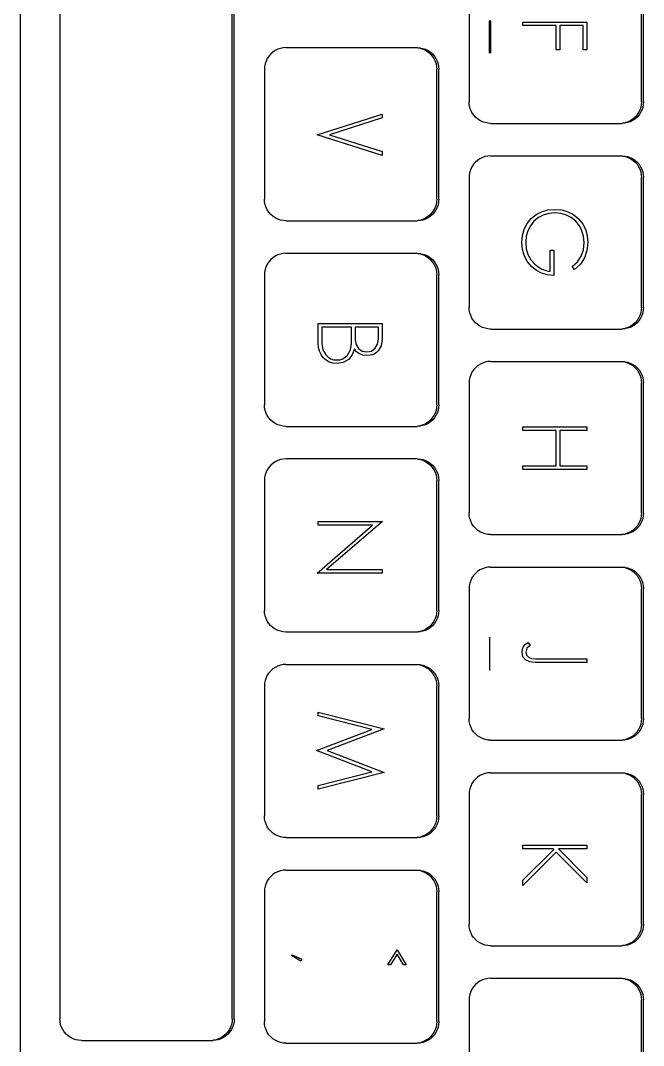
# Model space of a CAD drawing. Header units: metres. Extents: x 428 to 3974, y -4076 to 3914.
# Drawn here: x 1092.819 to 1092.8765, y -3844.2702 to -3844.1755 of the extents above; entities that cross this region are included whole.
import ezdxf

# ---------------------------------------------------------------- set-up
doc = ezdxf.new("R2010")
doc.units = ezdxf.units.M
doc.header["$MEASUREMENT"] = 0
doc.layers.add('Edges', color=7, linetype='Continuous')

msp = doc.modelspace()

# ---------------------------------------------------------------- linework, layer by layer
at = {"layer": 'Edges'}
for p, q in [((1092.818957, -3844.498735), (1092.818957, -3844.078976)), ((1092.822595, -3844.160719), (1092.822595, -3844.267724)), ((1092.838526, -3844.267724), (1092.838526, -3844.160719)), ((1092.838713, -3844.267724), (1092.838713, -3844.160719)), ((1092.860413, -3844.17098), (1092.860413, -3844.182981)), ((1092.876344, -3844.182981), (1092.876344, -3844.17098)), ((1092.876531, -3844.182981), (1092.876531, -3844.17098)), ((1092.862312, -3844.175505), (1092.862305, -3844.17553)), ((1092.862305, -3844.17843), (1092.862305, -3844.17553)), ((1092.86233, -3844.175487), (1092.862312, -3844.175505)), ((1092.862355, -3844.17548), (1092.86233, -3844.175487)), ((1092.86238, -3844.175487), (1092.862355, -3844.17548)), ((1092.862398, -3844.175505), (1092.86238, -3844.175487)), ((1092.862405, -3844.17553), (1092.86238, -3844.175487)), ((1092.862405, -3844.17553), (1092.862398, -3844.175505)), ((1092.862405, -3844.17553), (1092.862405, -3844.17843)), ((1092.865392, -3844.175947), (1092.865392, -3844.175614)), ((1092.865392, -3844.175614), (1092.871296, -3844.175614)), ((1092.868468, -3844.175947), (1092.865392, -3844.175947)), ((1092.868468, -3844.178189), (1092.868468, -3844.175947)), ((1092.870957, -3844.175947), (1092.868807, -3844.175947)), ((1092.868807, -3844.175947), (1092.868807, -3844.178189)), ((1092.870957, -3844.178189), (1092.870957, -3844.175947)), ((1092.871296, -3844.175614), (1092.871296, -3844.178189)), ((1092.842491, -3844.178248), (1092.842275, -3844.178394)), ((1092.842725, -3844.178133), (1092.842491, -3844.178248)), ((1092.842972, -3844.178049), (1092.842725, -3844.178133)), ((1092.843227, -3844.177998), (1092.842972, -3844.178049)), ((1092.843487, -3844.17798), (1092.843227, -3844.177998)), ((1092.843487, -3844.17798), (1092.855622, -3844.17798)), ((1092.855622, -3844.17798), (1092.855695, -3844.177998)), ((1092.855695, -3844.177998), (1092.855882, -3844.177998)), ((1092.855882, -3844.177998), (1092.85595, -3844.178049)), ((1092.85595, -3844.178049), (1092.856197, -3844.178133)), ((1092.85595, -3844.178049), (1092.856137, -3844.178049)), ((1092.856137, -3844.178049), (1092.856384, -3844.178133)), ((1092.856197, -3844.178133), (1092.856431, -3844.178248)), ((1092.856384, -3844.178133), (1092.856618, -3844.178248)), ((1092.856431, -3844.178248), (1092.856647, -3844.178394)), ((1092.856618, -3844.178248), (1092.856834, -3844.178394)), ((1092.868807, -3844.178189), (1092.868468, -3844.178189)), ((1092.871296, -3844.178189), (1092.870957, -3844.178189)), ((1092.841762, -3844.178981), (1092.841647, -3844.179215)), ((1092.841907, -3844.178763), (1092.841762, -3844.178981)), ((1092.842079, -3844.178566), (1092.841907, -3844.178763)), ((1092.842275, -3844.178394), (1092.842079, -3844.178566)), ((1092.856647, -3844.178394), (1092.856843, -3844.178566)), ((1092.856834, -3844.178394), (1092.85703, -3844.178566)), ((1092.856843, -3844.178566), (1092.857015, -3844.178763)), ((1092.857015, -3844.178763), (1092.85716, -3844.178981)), ((1092.85703, -3844.178566), (1092.857202, -3844.178763)), ((1092.85716, -3844.178981), (1092.857275, -3844.179215)), ((1092.857202, -3844.178763), (1092.857347, -3844.178981)), ((1092.857347, -3844.178981), (1092.857462, -3844.179215)), ((1092.862312, -3844.178455), (1092.862305, -3844.17843)), ((1092.86233, -3844.178474), (1092.862305, -3844.17843)), ((1092.86233, -3844.178474), (1092.862312, -3844.178455)), ((1092.862355, -3844.17848), (1092.86233, -3844.178474)), ((1092.86238, -3844.178474), (1092.862355, -3844.17848)), ((1092.862398, -3844.178455), (1092.86238, -3844.178474)), ((1092.862405, -3844.17843), (1092.862398, -3844.178455)), ((1092.841513, -3844.17972), (1092.841496, -3844.179981)), ((1092.841496, -3844.179981), (1092.841496, -3844.191981)), ((1092.841563, -3844.179463), (1092.841513, -3844.17972)), ((1092.841647, -3844.179215), (1092.841563, -3844.179463)), ((1092.857275, -3844.179215), (1092.857359, -3844.179463)), ((1092.857359, -3844.179463), (1092.857409, -3844.17972)), ((1092.857409, -3844.17972), (1092.857426, -3844.179981)), ((1092.857426, -3844.191981), (1092.857426, -3844.179981)), ((1092.857462, -3844.179215), (1092.857545, -3844.179463)), ((1092.857545, -3844.179463), (1092.857596, -3844.17972)), ((1092.857596, -3844.17972), (1092.857613, -3844.179981)), ((1092.857613, -3844.191981), (1092.857613, -3844.179981)), ((1092.86043, -3844.183242), (1092.860413, -3844.182981)), ((1092.876344, -3844.182981), (1092.876327, -3844.183242)), ((1092.876531, -3844.182981), (1092.876514, -3844.183242)), ((1092.860481, -3844.183498), (1092.86043, -3844.183242)), ((1092.860565, -3844.183746), (1092.860481, -3844.183498)), ((1092.86068, -3844.183981), (1092.860565, -3844.183746)), ((1092.876193, -3844.183746), (1092.876077, -3844.183981)), ((1092.876276, -3844.183498), (1092.876193, -3844.183746)), ((1092.87638, -3844.183746), (1092.876264, -3844.183981)), ((1092.876327, -3844.183242), (1092.876276, -3844.183498)), ((1092.876463, -3844.183498), (1092.87638, -3844.183746)), ((1092.876514, -3844.183242), (1092.876463, -3844.183498)), ((1092.846365, -3844.186031), (1092.852379, -3844.184129)), ((1092.852379, -3844.184477), (1092.847499, -3844.186031)), ((1092.852379, -3844.184129), (1092.852379, -3844.184477)), ((1092.860825, -3844.184198), (1092.86068, -3844.183981)), ((1092.860997, -3844.184395), (1092.860825, -3844.184198)), ((1092.861192, -3844.184568), (1092.860997, -3844.184395)), ((1092.861409, -3844.184713), (1092.861192, -3844.184568)), ((1092.861643, -3844.184829), (1092.861409, -3844.184713)), ((1092.861889, -3844.184913), (1092.861643, -3844.184829)), ((1092.875115, -3844.184829), (1092.874868, -3844.184913)), ((1092.875302, -3844.184829), (1092.875055, -3844.184913)), ((1092.875348, -3844.184713), (1092.875115, -3844.184829)), ((1092.875535, -3844.184713), (1092.875302, -3844.184829)), ((1092.875565, -3844.184568), (1092.875348, -3844.184713)), ((1092.875752, -3844.184568), (1092.875535, -3844.184713)), ((1092.875761, -3844.184395), (1092.875565, -3844.184568)), ((1092.875948, -3844.184395), (1092.875752, -3844.184568)), ((1092.875933, -3844.184198), (1092.875761, -3844.184395)), ((1092.876077, -3844.183981), (1092.875933, -3844.184198)), ((1092.87612, -3844.184198), (1092.875948, -3844.184395)), ((1092.876264, -3844.183981), (1092.87612, -3844.184198)), ((1092.862145, -3844.184964), (1092.861889, -3844.184913)), ((1092.862405, -3844.184981), (1092.862145, -3844.184964)), ((1092.862405, -3844.184981), (1092.87454, -3844.184981)), ((1092.874613, -3844.184964), (1092.87454, -3844.184981)), ((1092.8748, -3844.184964), (1092.874613, -3844.184964)), ((1092.874868, -3844.184913), (1092.8748, -3844.184964)), ((1092.875055, -3844.184913), (1092.874868, -3844.184913)), ((1092.852379, -3844.187949), (1092.846365, -3844.186031)), ((1092.847499, -3844.186031), (1092.852379, -3844.187592)), ((1092.852379, -3844.187592), (1092.852379, -3844.187949)), ((1092.860997, -3844.188567), (1092.860825, -3844.188763)), ((1092.861192, -3844.188394), (1092.860997, -3844.188567)), ((1092.861409, -3844.188249), (1092.861192, -3844.188394)), ((1092.861643, -3844.188133), (1092.861409, -3844.188249)), ((1092.861889, -3844.188049), (1092.861643, -3844.188133)), ((1092.862145, -3844.187998), (1092.861889, -3844.188049)), ((1092.862405, -3844.187981), (1092.862145, -3844.187998)), ((1092.862405, -3844.187981), (1092.87454, -3844.187981)), ((1092.87454, -3844.187981), (1092.874613, -3844.187998)), ((1092.874613, -3844.187998), (1092.8748, -3844.187998)), ((1092.8748, -3844.187998), (1092.874868, -3844.188049)), ((1092.874868, -3844.188049), (1092.875115, -3844.188133)), ((1092.874868, -3844.188049), (1092.875055, -3844.188049)), ((1092.875055, -3844.188049), (1092.875302, -3844.188133)), ((1092.875115, -3844.188133), (1092.875348, -3844.188249)), ((1092.875302, -3844.188133), (1092.875535, -3844.188249)), ((1092.875348, -3844.188249), (1092.875565, -3844.188394)), ((1092.875535, -3844.188249), (1092.875752, -3844.188394)), ((1092.875565, -3844.188394), (1092.875761, -3844.188567)), ((1092.875752, -3844.188394), (1092.875948, -3844.188567)), ((1092.875761, -3844.188567), (1092.875933, -3844.188763)), ((1092.875948, -3844.188567), (1092.87612, -3844.188763)), ((1092.860481, -3844.189463), (1092.86043, -3844.18972)), ((1092.860565, -3844.189216), (1092.860481, -3844.189463)), ((1092.86068, -3844.188981), (1092.860565, -3844.189216)), ((1092.860825, -3844.188763), (1092.86068, -3844.188981)), ((1092.875933, -3844.188763), (1092.876077, -3844.188981)), ((1092.876077, -3844.188981), (1092.876193, -3844.189216)), ((1092.87612, -3844.188763), (1092.876264, -3844.188981)), ((1092.876193, -3844.189216), (1092.876276, -3844.189463)), ((1092.876264, -3844.188981), (1092.87638, -3844.189216)), ((1092.876276, -3844.189463), (1092.876327, -3844.18972)), ((1092.87638, -3844.189216), (1092.876463, -3844.189463)), ((1092.876463, -3844.189463), (1092.876514, -3844.18972)), ((1092.86043, -3844.18972), (1092.860413, -3844.189981)), ((1092.860413, -3844.189981), (1092.860413, -3844.201982)), ((1092.876327, -3844.18972), (1092.876344, -3844.189981)), ((1092.876344, -3844.201982), (1092.876344, -3844.189981)), ((1092.876514, -3844.18972), (1092.876531, -3844.189981)), ((1092.876531, -3844.201982), (1092.876531, -3844.189981)), ((1092.841513, -3844.192242), (1092.841496, -3844.191981)), ((1092.841563, -3844.192499), (1092.841513, -3844.192242)), ((1092.857409, -3844.192242), (1092.857359, -3844.192499)), ((1092.857426, -3844.191981), (1092.857409, -3844.192242)), ((1092.857596, -3844.192242), (1092.857545, -3844.192499)), ((1092.857613, -3844.191981), (1092.857596, -3844.192242)), ((1092.841647, -3844.192747), (1092.841563, -3844.192499)), ((1092.841762, -3844.192981), (1092.841647, -3844.192747)), ((1092.841907, -3844.193199), (1092.841762, -3844.192981)), ((1092.842079, -3844.193395), (1092.841907, -3844.193199)), ((1092.842275, -3844.193568), (1092.842079, -3844.193395)), ((1092.856843, -3844.193395), (1092.856647, -3844.193568)), ((1092.85703, -3844.193395), (1092.856834, -3844.193568)), ((1092.857015, -3844.193199), (1092.856843, -3844.193395)), ((1092.85716, -3844.192981), (1092.857015, -3844.193199)), ((1092.857202, -3844.193199), (1092.85703, -3844.193395)), ((1092.857275, -3844.192747), (1092.85716, -3844.192981)), ((1092.857347, -3844.192981), (1092.857202, -3844.193199)), ((1092.857359, -3844.192499), (1092.857275, -3844.192747)), ((1092.857462, -3844.192747), (1092.857347, -3844.192981)), ((1092.857545, -3844.192499), (1092.857462, -3844.192747)), ((1092.866147, -3844.193776), (1092.866602, -3844.193404)), ((1092.866602, -3844.193404), (1092.867118, -3844.193138)), ((1092.867118, -3844.193138), (1092.867696, -3844.192978)), ((1092.867783, -3844.193305), (1092.867273, -3844.193449)), ((1092.867696, -3844.192978), (1092.868344, -3844.192925)), ((1092.868339, -3844.193258), (1092.867783, -3844.193305)), ((1092.868893, -3844.193305), (1092.868339, -3844.193258)), ((1092.868344, -3844.192925), (1092.868976, -3844.192979)), ((1092.869401, -3844.19345), (1092.868893, -3844.193305)), ((1092.868976, -3844.192979), (1092.86955, -3844.19314)), ((1092.86955, -3844.19314), (1092.870066, -3844.193409)), ((1092.870066, -3844.193409), (1092.870523, -3844.193785)), ((1092.842491, -3844.193713), (1092.842275, -3844.193568)), ((1092.842725, -3844.193829), (1092.842491, -3844.193713)), ((1092.842972, -3844.193913), (1092.842725, -3844.193829)), ((1092.843227, -3844.193964), (1092.842972, -3844.193913)), ((1092.843487, -3844.193981), (1092.843227, -3844.193964)), ((1092.843487, -3844.193981), (1092.855622, -3844.193981)), ((1092.855695, -3844.193964), (1092.855622, -3844.193981)), ((1092.855882, -3844.193964), (1092.855695, -3844.193964)), ((1092.85595, -3844.193913), (1092.855882, -3844.193964)), ((1092.856197, -3844.193829), (1092.85595, -3844.193913)), ((1092.856137, -3844.193913), (1092.85595, -3844.193913)), ((1092.856384, -3844.193829), (1092.856137, -3844.193913)), ((1092.856431, -3844.193713), (1092.856197, -3844.193829)), ((1092.856618, -3844.193713), (1092.856384, -3844.193829)), ((1092.856647, -3844.193568), (1092.856431, -3844.193713)), ((1092.856834, -3844.193568), (1092.856618, -3844.193713)), ((1092.865512, -3844.194751), (1092.865777, -3844.194233)), ((1092.865777, -3844.194233), (1092.866147, -3844.193776)), ((1092.866409, -3844.194026), (1092.866076, -3844.194435)), ((1092.866815, -3844.193689), (1092.866409, -3844.194026)), ((1092.867273, -3844.193449), (1092.866815, -3844.193689)), ((1092.86986, -3844.193692), (1092.869401, -3844.19345)), ((1092.87027, -3844.19403), (1092.86986, -3844.193692)), ((1092.870606, -3844.194441), (1092.87027, -3844.19403)), ((1092.870523, -3844.193785), (1092.870898, -3844.194244)), ((1092.870898, -3844.194244), (1092.871165, -3844.194762)), ((1092.865353, -3844.195331), (1092.865512, -3844.194751)), ((1092.865838, -3844.194897), (1092.865696, -3844.195409)), ((1092.866076, -3844.194435), (1092.865838, -3844.194897)), ((1092.870847, -3844.194902), (1092.870606, -3844.194441)), ((1092.870991, -3844.195413), (1092.870847, -3844.194902)), ((1092.871165, -3844.194762), (1092.871326, -3844.195338)), ((1092.8653, -3844.195973), (1092.865353, -3844.195331)), ((1092.865356, -3844.196641), (1092.8653, -3844.195973)), ((1092.865696, -3844.195409), (1092.865648, -3844.195973)), ((1092.865648, -3844.195973), (1092.8657, -3844.19657)), ((1092.870971, -3844.196652), (1092.871039, -3844.195973)), ((1092.871039, -3844.195973), (1092.870991, -3844.195413)), ((1092.871379, -3844.195973), (1092.871303, -3844.196728)), ((1092.871326, -3844.195338), (1092.871379, -3844.195973)), ((1092.842725, -3844.197134), (1092.842491, -3844.197249)), ((1092.842972, -3844.19705), (1092.842725, -3844.197134)), ((1092.843227, -3844.196999), (1092.842972, -3844.19705)), ((1092.843487, -3844.196981), (1092.843227, -3844.196999)), ((1092.843487, -3844.196981), (1092.855622, -3844.196981)), ((1092.855622, -3844.196981), (1092.855695, -3844.196999)), ((1092.855695, -3844.196999), (1092.855882, -3844.196999)), ((1092.855882, -3844.196999), (1092.85595, -3844.19705)), ((1092.85595, -3844.19705), (1092.856197, -3844.197134)), ((1092.85595, -3844.19705), (1092.856137, -3844.19705)), ((1092.856137, -3844.19705), (1092.856384, -3844.197134)), ((1092.856197, -3844.197134), (1092.856431, -3844.197249)), ((1092.856384, -3844.197134), (1092.856618, -3844.197249)), ((1092.865525, -3844.197242), (1092.865356, -3844.196641)), ((1092.8657, -3844.19657), (1092.865857, -3844.197105)), ((1092.865857, -3844.197105), (1092.866118, -3844.197579)), ((1092.867896, -3844.198654), (1092.867896, -3844.196696)), ((1092.867896, -3844.196696), (1092.868245, -3844.196696)), ((1092.868245, -3844.196696), (1092.868245, -3844.19903)), ((1092.870766, -3844.19725), (1092.870971, -3844.196652)), ((1092.871303, -3844.196728), (1092.871075, -3844.197398)), ((1092.841762, -3844.197981), (1092.841647, -3844.198216)), ((1092.841907, -3844.197764), (1092.841762, -3844.197981)), ((1092.842079, -3844.197567), (1092.841907, -3844.197764)), ((1092.842275, -3844.197395), (1092.842079, -3844.197567)), ((1092.842491, -3844.197249), (1092.842275, -3844.197395)), ((1092.856431, -3844.197249), (1092.856647, -3844.197395)), ((1092.856618, -3844.197249), (1092.856834, -3844.197395)), ((1092.856647, -3844.197395), (1092.856843, -3844.197567)), ((1092.856834, -3844.197395), (1092.85703, -3844.197567)), ((1092.856843, -3844.197567), (1092.857015, -3844.197764)), ((1092.857015, -3844.197764), (1092.85716, -3844.197981)), ((1092.85703, -3844.197567), (1092.857202, -3844.197764)), ((1092.85716, -3844.197981), (1092.857275, -3844.198216)), ((1092.857202, -3844.197764), (1092.857347, -3844.197981)), ((1092.857347, -3844.197981), (1092.857462, -3844.198216)), ((1092.865807, -3844.197775), (1092.865525, -3844.197242)), ((1092.866201, -3844.198241), (1092.865807, -3844.197775)), ((1092.866118, -3844.197579), (1092.866483, -3844.197992)), ((1092.866483, -3844.197992), (1092.866805, -3844.198248)), ((1092.869947, -3844.198208), (1092.870425, -3844.197769)), ((1092.870695, -3844.197982), (1092.870163, -3844.198482)), ((1092.870425, -3844.197769), (1092.870766, -3844.19725)), ((1092.871075, -3844.197398), (1092.870695, -3844.197982)), ((1092.841513, -3844.19872), (1092.841496, -3844.198982)), ((1092.841496, -3844.198982), (1092.841496, -3844.210982)), ((1092.841563, -3844.198464), (1092.841513, -3844.19872)), ((1092.841647, -3844.198216), (1092.841563, -3844.198464)), ((1092.857275, -3844.198216), (1092.857359, -3844.198464)), ((1092.857359, -3844.198464), (1092.857409, -3844.19872)), ((1092.857409, -3844.19872), (1092.857426, -3844.198982)), ((1092.857426, -3844.210982), (1092.857426, -3844.198982)), ((1092.857462, -3844.198216), (1092.857545, -3844.198464)), ((1092.857545, -3844.198464), (1092.857596, -3844.19872)), ((1092.857596, -3844.19872), (1092.857613, -3844.198982)), ((1092.857613, -3844.210982), (1092.857613, -3844.198982)), ((1092.866635, -3844.198586), (1092.866201, -3844.198241)), ((1092.867119, -3844.198833), (1092.866635, -3844.198586)), ((1092.866805, -3844.198248), (1092.867149, -3844.198444)), ((1092.867652, -3844.198981), (1092.867119, -3844.198833)), ((1092.867149, -3844.198444), (1092.867516, -3844.19858)), ((1092.867516, -3844.19858), (1092.867896, -3844.198654)), ((1092.868245, -3844.19903), (1092.867652, -3844.198981)), ((1092.870163, -3844.198482), (1092.869947, -3844.198208)), ((1092.86043, -3844.202243), (1092.860413, -3844.201982)), ((1092.860481, -3844.202499), (1092.86043, -3844.202243)), ((1092.860565, -3844.202747), (1092.860481, -3844.202499)), ((1092.86068, -3844.202982), (1092.860565, -3844.202747)), ((1092.876193, -3844.202747), (1092.876077, -3844.202982)), ((1092.876276, -3844.202499), (1092.876193, -3844.202747)), ((1092.87638, -3844.202747), (1092.876264, -3844.202982)), ((1092.876327, -3844.202243), (1092.876276, -3844.202499)), ((1092.876344, -3844.201982), (1092.876327, -3844.202243)), ((1092.876463, -3844.202499), (1092.87638, -3844.202747)), ((1092.876514, -3844.202243), (1092.876463, -3844.202499)), ((1092.876531, -3844.201982), (1092.876514, -3844.202243)), ((1092.846465, -3844.205317), (1092.846465, -3844.203464)), ((1092.846465, -3844.203464), (1092.852379, -3844.203464)), ((1092.846813, -3844.203797), (1092.846813, -3844.205325)), ((1092.849541, -3844.203797), (1092.846813, -3844.203797)), ((1092.849541, -3844.205325), (1092.849541, -3844.203797)), ((1092.849889, -3844.203797), (1092.849889, -3844.204984)), ((1092.85203, -3844.203797), (1092.849889, -3844.203797)), ((1092.85203, -3844.204935), (1092.85203, -3844.203797)), ((1092.852379, -3844.203464), (1092.852379, -3844.20491)), ((1092.860825, -3844.203199), (1092.86068, -3844.202982)), ((1092.860997, -3844.203396), (1092.860825, -3844.203199)), ((1092.861192, -3844.203568), (1092.860997, -3844.203396)), ((1092.861409, -3844.203714), (1092.861192, -3844.203568)), ((1092.861643, -3844.20383), (1092.861409, -3844.203714)), ((1092.861889, -3844.203914), (1092.861643, -3844.20383)), ((1092.875115, -3844.20383), (1092.874868, -3844.203914)), ((1092.875302, -3844.20383), (1092.875055, -3844.203914)), ((1092.875348, -3844.203714), (1092.875115, -3844.20383)), ((1092.875535, -3844.203714), (1092.875302, -3844.20383)), ((1092.875565, -3844.203568), (1092.875348, -3844.203714)), ((1092.875752, -3844.203568), (1092.875535, -3844.203714)), ((1092.875761, -3844.203396), (1092.875565, -3844.203568)), ((1092.875948, -3844.203396), (1092.875752, -3844.203568)), ((1092.875933, -3844.203199), (1092.875761, -3844.203396)), ((1092.876077, -3844.202982), (1092.875933, -3844.203199)), ((1092.87612, -3844.203199), (1092.875948, -3844.203396)), ((1092.876264, -3844.202982), (1092.87612, -3844.203199)), ((1092.862145, -3844.203965), (1092.861889, -3844.203914)), ((1092.862405, -3844.203982), (1092.862145, -3844.203965)), ((1092.862405, -3844.203982), (1092.87454, -3844.203982)), ((1092.874613, -3844.203965), (1092.87454, -3844.203982)), ((1092.8748, -3844.203965), (1092.874613, -3844.203965)), ((1092.874868, -3844.203914), (1092.8748, -3844.203965)), ((1092.875055, -3844.203914), (1092.874868, -3844.203914)), ((1092.846494, -3844.205689), (1092.846465, -3844.205317)), ((1092.846584, -3844.206032), (1092.846494, -3844.205689)), ((1092.846813, -3844.205325), (1092.846908, -3844.205904)), ((1092.84945, -3844.205902), (1092.849541, -3844.205325)), ((1092.849889, -3844.204984), (1092.849964, -3844.205425)), ((1092.849964, -3844.205425), (1092.850187, -3844.205782)), ((1092.851737, -3844.205765), (1092.851957, -3844.205391)), ((1092.851957, -3844.205391), (1092.85203, -3844.204935)), ((1092.85229, -3844.205528), (1092.852023, -3844.206006)), ((1092.852379, -3844.20491), (1092.85229, -3844.205528)), ((1092.846732, -3844.206347), (1092.846584, -3844.206032)), ((1092.84694, -3844.206633), (1092.846732, -3844.206347)), ((1092.846908, -3844.205904), (1092.847193, -3844.206396)), ((1092.847196, -3844.206871), (1092.84694, -3844.206633)), ((1092.847193, -3844.206396), (1092.847398, -3844.206593)), ((1092.847398, -3844.206593), (1092.847632, -3844.206733)), ((1092.848733, -3844.206731), (1092.848969, -3844.206588)), ((1092.848969, -3844.206588), (1092.849177, -3844.206388)), ((1092.849177, -3844.206388), (1092.84945, -3844.205902)), ((1092.849621, -3844.206365), (1092.849261, -3844.206803)), ((1092.84982, -3844.205807), (1092.849621, -3844.206365)), ((1092.850022, -3844.206078), (1092.84982, -3844.205807)), ((1092.850281, -3844.206278), (1092.850022, -3844.206078)), ((1092.850187, -3844.205782), (1092.85053, -3844.206019)), ((1092.850592, -3844.206398), (1092.850281, -3844.206278)), ((1092.85053, -3844.206019), (1092.85096, -3844.206097)), ((1092.850964, -3844.206438), (1092.850592, -3844.206398)), ((1092.85096, -3844.206097), (1092.851394, -3844.206014)), ((1092.851285, -3844.206411), (1092.850964, -3844.206438)), ((1092.851568, -3844.20633), (1092.851285, -3844.206411)), ((1092.851394, -3844.206014), (1092.851737, -3844.205765)), ((1092.851814, -3844.206195), (1092.851568, -3844.20633)), ((1092.852023, -3844.206006), (1092.851814, -3844.206195)), ((1092.847487, -3844.207041), (1092.847196, -3844.206871)), ((1092.847814, -3844.207143), (1092.847487, -3844.207041)), ((1092.847632, -3844.206733), (1092.847894, -3844.206817)), ((1092.848186, -3844.207177), (1092.847814, -3844.207143)), ((1092.847894, -3844.206817), (1092.848181, -3844.206845)), ((1092.848181, -3844.206845), (1092.848469, -3844.206816)), ((1092.848773, -3844.207084), (1092.848186, -3844.207177)), ((1092.848469, -3844.206816), (1092.848733, -3844.206731)), ((1092.849261, -3844.206803), (1092.848773, -3844.207084)), ((1092.860997, -3844.207568), (1092.860825, -3844.207764)), ((1092.861192, -3844.207395), (1092.860997, -3844.207568)), ((1092.861409, -3844.20725), (1092.861192, -3844.207395)), ((1092.861643, -3844.207134), (1092.861409, -3844.20725)), ((1092.861889, -3844.20705), (1092.861643, -3844.207134)), ((1092.862145, -3844.206999), (1092.861889, -3844.20705)), ((1092.862405, -3844.206982), (1092.862145, -3844.206999)), ((1092.862405, -3844.206982), (1092.87454, -3844.206982)), ((1092.87454, -3844.206982), (1092.874613, -3844.206999)), ((1092.874613, -3844.206999), (1092.8748, -3844.206999)), ((1092.8748, -3844.206999), (1092.874868, -3844.20705)), ((1092.874868, -3844.20705), (1092.875115, -3844.207134)), ((1092.874868, -3844.20705), (1092.875055, -3844.20705)), ((1092.875055, -3844.20705), (1092.875302, -3844.207134)), ((1092.875115, -3844.207134), (1092.875348, -3844.20725)), ((1092.875302, -3844.207134), (1092.875535, -3844.20725)), ((1092.875348, -3844.20725), (1092.875565, -3844.207395)), ((1092.875535, -3844.20725), (1092.875752, -3844.207395)), ((1092.875565, -3844.207395), (1092.875761, -3844.207568)), ((1092.875752, -3844.207395), (1092.875948, -3844.207568)), ((1092.875761, -3844.207568), (1092.875933, -3844.207764)), ((1092.875948, -3844.207568), (1092.87612, -3844.207764)), ((1092.860481, -3844.208464), (1092.86043, -3844.208721)), ((1092.860565, -3844.208217), (1092.860481, -3844.208464)), ((1092.86068, -3844.207982), (1092.860565, -3844.208217)), ((1092.860825, -3844.207764), (1092.86068, -3844.207982)), ((1092.875933, -3844.207764), (1092.876077, -3844.207982)), ((1092.876077, -3844.207982), (1092.876193, -3844.208217)), ((1092.87612, -3844.207764), (1092.876264, -3844.207982)), ((1092.876193, -3844.208217), (1092.876276, -3844.208464)), ((1092.876264, -3844.207982), (1092.87638, -3844.208217)), ((1092.876276, -3844.208464), (1092.876327, -3844.208721)), ((1092.87638, -3844.208217), (1092.876463, -3844.208464)), ((1092.876463, -3844.208464), (1092.876514, -3844.208721)), ((1092.86043, -3844.208721), (1092.860413, -3844.208982)), ((1092.860413, -3844.208982), (1092.860413, -3844.220983)), ((1092.876327, -3844.208721), (1092.876344, -3844.208982)), ((1092.876344, -3844.220983), (1092.876344, -3844.208982)), ((1092.876514, -3844.208721), (1092.876531, -3844.208982)), ((1092.876531, -3844.220983), (1092.876531, -3844.208982)), ((1092.841513, -3844.211243), (1092.841496, -3844.210982)), ((1092.841563, -3844.2115), (1092.841513, -3844.211243)), ((1092.857409, -3844.211243), (1092.857359, -3844.2115)), ((1092.857426, -3844.210982), (1092.857409, -3844.211243)), ((1092.857596, -3844.211243), (1092.857545, -3844.2115)), ((1092.857613, -3844.210982), (1092.857596, -3844.211243)), ((1092.841647, -3844.211748), (1092.841563, -3844.2115)), ((1092.841762, -3844.211982), (1092.841647, -3844.211748)), ((1092.841907, -3844.2122), (1092.841762, -3844.211982)), ((1092.842079, -3844.212396), (1092.841907, -3844.2122)), ((1092.857015, -3844.2122), (1092.856843, -3844.212396)), ((1092.85716, -3844.211982), (1092.857015, -3844.2122)), ((1092.857202, -3844.2122), (1092.85703, -3844.212396)), ((1092.857275, -3844.211748), (1092.85716, -3844.211982)), ((1092.857347, -3844.211982), (1092.857202, -3844.2122)), ((1092.857359, -3844.2115), (1092.857275, -3844.211748)), ((1092.857462, -3844.211748), (1092.857347, -3844.211982)), ((1092.857545, -3844.2115), (1092.857462, -3844.211748)), ((1092.842275, -3844.212569), (1092.842079, -3844.212396)), ((1092.842491, -3844.212714), (1092.842275, -3844.212569)), ((1092.842725, -3844.21283), (1092.842491, -3844.212714)), ((1092.842972, -3844.212914), (1092.842725, -3844.21283)), ((1092.843227, -3844.212965), (1092.842972, -3844.212914)), ((1092.843487, -3844.212982), (1092.843227, -3844.212965)), ((1092.843487, -3844.212982), (1092.855622, -3844.212982)), ((1092.855695, -3844.212965), (1092.855622, -3844.212982)), ((1092.855882, -3844.212965), (1092.855695, -3844.212965)), ((1092.85595, -3844.212914), (1092.855882, -3844.212965)), ((1092.856197, -3844.21283), (1092.85595, -3844.212914)), ((1092.856137, -3844.212914), (1092.85595, -3844.212914)), ((1092.856384, -3844.21283), (1092.856137, -3844.212914)), ((1092.856431, -3844.212714), (1092.856197, -3844.21283)), ((1092.856618, -3844.212714), (1092.856384, -3844.21283)), ((1092.856647, -3844.212569), (1092.856431, -3844.212714)), ((1092.856834, -3844.212569), (1092.856618, -3844.212714)), ((1092.856843, -3844.212396), (1092.856647, -3844.212569)), ((1092.85703, -3844.212396), (1092.856834, -3844.212569)), ((1092.865382, -3844.213352), (1092.865382, -3844.21302)), ((1092.865382, -3844.21302), (1092.871296, -3844.21302)), ((1092.871296, -3844.21302), (1092.871296, -3844.213352)), ((1092.868459, -3844.213352), (1092.865382, -3844.213352)), ((1092.868459, -3844.216617), (1092.868459, -3844.213352)), ((1092.868807, -3844.213352), (1092.868807, -3844.216617)), ((1092.871296, -3844.213352), (1092.868807, -3844.213352)), ((1092.842725, -3844.216135), (1092.842491, -3844.21625)), ((1092.842972, -3844.216051), (1092.842725, -3844.216135)), ((1092.843227, -3844.215999), (1092.842972, -3844.216051)), ((1092.843487, -3844.215982), (1092.843227, -3844.215999)), ((1092.855622, -3844.215982), (1092.843487, -3844.215982)), ((1092.855622, -3844.215982), (1092.855695, -3844.215999)), ((1092.855695, -3844.215999), (1092.855882, -3844.215999)), ((1092.855882, -3844.215999), (1092.85595, -3844.216051)), ((1092.85595, -3844.216051), (1092.856197, -3844.216135)), ((1092.85595, -3844.216051), (1092.856137, -3844.216051)), ((1092.856137, -3844.216051), (1092.856384, -3844.216135)), ((1092.856197, -3844.216135), (1092.856431, -3844.21625)), ((1092.856384, -3844.216135), (1092.856618, -3844.21625)), ((1092.841762, -3844.216982), (1092.841647, -3844.217217)), ((1092.841907, -3844.216765), (1092.841762, -3844.216982)), ((1092.842079, -3844.216568), (1092.841907, -3844.216765)), ((1092.842275, -3844.216396), (1092.842079, -3844.216568)), ((1092.842491, -3844.21625), (1092.842275, -3844.216396)), ((1092.856431, -3844.21625), (1092.856647, -3844.216396)), ((1092.856618, -3844.21625), (1092.856834, -3844.216396)), ((1092.856647, -3844.216396), (1092.856843, -3844.216568)), ((1092.856834, -3844.216396), (1092.85703, -3844.216568)), ((1092.856843, -3844.216568), (1092.857015, -3844.216765)), ((1092.857015, -3844.216765), (1092.85716, -3844.216982)), ((1092.85703, -3844.216568), (1092.857202, -3844.216765)), ((1092.85716, -3844.216982), (1092.857275, -3844.217217)), ((1092.857202, -3844.216765), (1092.857347, -3844.216982)), ((1092.857347, -3844.216982), (1092.857462, -3844.217217)), ((1092.865382, -3844.216957), (1092.865382, -3844.216617)), ((1092.865382, -3844.216617), (1092.868459, -3844.216617)), ((1092.871296, -3844.216957), (1092.865382, -3844.216957)), ((1092.868807, -3844.216617), (1092.871296, -3844.216617)), ((1092.871296, -3844.216617), (1092.871296, -3844.216957)), ((1092.841513, -3844.217721), (1092.841496, -3844.217982)), ((1092.841496, -3844.217982), (1092.841496, -3844.229983)), ((1092.841563, -3844.217465), (1092.841513, -3844.217721)), ((1092.841647, -3844.217217), (1092.841563, -3844.217465)), ((1092.857275, -3844.217217), (1092.857359, -3844.217465)), ((1092.857359, -3844.217465), (1092.857409, -3844.217721)), ((1092.857409, -3844.217721), (1092.857426, -3844.217982)), ((1092.857426, -3844.229983), (1092.857426, -3844.217982)), ((1092.857462, -3844.217217), (1092.857545, -3844.217465)), ((1092.857545, -3844.217465), (1092.857596, -3844.217721)), ((1092.857596, -3844.217721), (1092.857613, -3844.217982)), ((1092.857613, -3844.229983), (1092.857613, -3844.217982)), ((1092.846474, -3844.222106), (1092.846474, -3844.221774)), ((1092.846474, -3844.221774), (1092.85242, -3844.221774)), ((1092.85242, -3844.221774), (1092.847251, -3844.226201)), ((1092.86043, -3844.221244), (1092.860413, -3844.220983)), ((1092.860481, -3844.2215), (1092.86043, -3844.221244)), ((1092.860565, -3844.221748), (1092.860481, -3844.2215)), ((1092.86068, -3844.221983), (1092.860565, -3844.221748)), ((1092.876193, -3844.221748), (1092.876077, -3844.221983)), ((1092.876276, -3844.2215), (1092.876193, -3844.221748)), ((1092.87638, -3844.221748), (1092.876264, -3844.221983)), ((1092.876327, -3844.221244), (1092.876276, -3844.2215)), ((1092.876344, -3844.220983), (1092.876327, -3844.221244)), ((1092.876463, -3844.2215), (1092.87638, -3844.221748)), ((1092.876514, -3844.221244), (1092.876463, -3844.2215)), ((1092.876531, -3844.220983), (1092.876514, -3844.221244)), ((1092.846375, -3844.226542), (1092.851485, -3844.222106)), ((1092.851485, -3844.222106), (1092.846474, -3844.222106)), ((1092.860825, -3844.2222), (1092.86068, -3844.221983)), ((1092.860997, -3844.222397), (1092.860825, -3844.2222)), ((1092.861192, -3844.222569), (1092.860997, -3844.222397)), ((1092.861409, -3844.222715), (1092.861192, -3844.222569)), ((1092.861643, -3844.22283), (1092.861409, -3844.222715)), ((1092.875348, -3844.222715), (1092.875115, -3844.22283)), ((1092.875535, -3844.222715), (1092.875302, -3844.22283)), ((1092.875565, -3844.222569), (1092.875348, -3844.222715)), ((1092.875752, -3844.222569), (1092.875535, -3844.222715)), ((1092.875761, -3844.222397), (1092.875565, -3844.222569)), ((1092.875948, -3844.222397), (1092.875752, -3844.222569)), ((1092.875933, -3844.2222), (1092.875761, -3844.222397)), ((1092.876077, -3844.221983), (1092.875933, -3844.2222)), ((1092.87612, -3844.2222), (1092.875948, -3844.222397)), ((1092.876264, -3844.221983), (1092.87612, -3844.2222)), ((1092.861889, -3844.222915), (1092.861643, -3844.22283)), ((1092.862145, -3844.222966), (1092.861889, -3844.222915)), ((1092.862405, -3844.222983), (1092.862145, -3844.222966)), ((1092.862405, -3844.222983), (1092.87454, -3844.222983)), ((1092.874613, -3844.222966), (1092.87454, -3844.222983)), ((1092.8748, -3844.222966), (1092.874613, -3844.222966)), ((1092.874868, -3844.222915), (1092.8748, -3844.222966)), ((1092.875115, -3844.22283), (1092.874868, -3844.222915)), ((1092.875055, -3844.222915), (1092.874868, -3844.222915)), ((1092.875302, -3844.22283), (1092.875055, -3844.222915)), ((1092.852379, -3844.226542), (1092.846375, -3844.226542)), ((1092.847251, -3844.226201), (1092.852379, -3844.226201)), ((1092.852379, -3844.226201), (1092.852379, -3844.226542)), ((1092.861192, -3844.226396), (1092.860997, -3844.226569)), ((1092.861409, -3844.226251), (1092.861192, -3844.226396)), ((1092.861643, -3844.226135), (1092.861409, -3844.226251)), ((1092.861889, -3844.226051), (1092.861643, -3844.226135)), ((1092.862145, -3844.226), (1092.861889, -3844.226051)), ((1092.862405, -3844.225983), (1092.862145, -3844.226)), ((1092.862405, -3844.225983), (1092.87454, -3844.225983)), ((1092.87454, -3844.225983), (1092.874613, -3844.226)), ((1092.874613, -3844.226), (1092.8748, -3844.226)), ((1092.8748, -3844.226), (1092.874868, -3844.226051)), ((1092.874868, -3844.226051), (1092.875115, -3844.226135)), ((1092.874868, -3844.226051), (1092.875055, -3844.226051)), ((1092.875055, -3844.226051), (1092.875302, -3844.226135)), ((1092.875115, -3844.226135), (1092.875348, -3844.226251)), ((1092.875302, -3844.226135), (1092.875535, -3844.226251)), ((1092.875348, -3844.226251), (1092.875565, -3844.226396)), ((1092.875535, -3844.226251), (1092.875752, -3844.226396)), ((1092.875565, -3844.226396), (1092.875761, -3844.226569)), ((1092.875752, -3844.226396), (1092.875948, -3844.226569)), ((1092.860481, -3844.227465), (1092.86043, -3844.227722)), ((1092.860565, -3844.227218), (1092.860481, -3844.227465)), ((1092.86068, -3844.226983), (1092.860565, -3844.227218)), ((1092.860825, -3844.226765), (1092.86068, -3844.226983)), ((1092.860997, -3844.226569), (1092.860825, -3844.226765)), ((1092.875761, -3844.226569), (1092.875933, -3844.226765)), ((1092.875933, -3844.226765), (1092.876077, -3844.226983)), ((1092.875948, -3844.226569), (1092.87612, -3844.226765)), ((1092.876077, -3844.226983), (1092.876193, -3844.227218)), ((1092.87612, -3844.226765), (1092.876264, -3844.226983)), ((1092.876193, -3844.227218), (1092.876276, -3844.227465)), ((1092.876264, -3844.226983), (1092.87638, -3844.227218)), ((1092.876276, -3844.227465), (1092.876327, -3844.227722)), ((1092.87638, -3844.227218), (1092.876463, -3844.227465)), ((1092.876463, -3844.227465), (1092.876514, -3844.227722)), ((1092.86043, -3844.227722), (1092.860413, -3844.227983)), ((1092.860413, -3844.227983), (1092.860413, -3844.239984)), ((1092.876327, -3844.227722), (1092.876344, -3844.227983)), ((1092.876344, -3844.239984), (1092.876344, -3844.227983)), ((1092.876514, -3844.227722), (1092.876531, -3844.227983)), ((1092.876531, -3844.239984), (1092.876531, -3844.227983)), ((1092.841513, -3844.230244), (1092.841496, -3844.229983)), ((1092.841563, -3844.230501), (1092.841513, -3844.230244)), ((1092.857409, -3844.230244), (1092.857359, -3844.230501)), ((1092.857426, -3844.229983), (1092.857409, -3844.230244)), ((1092.857596, -3844.230244), (1092.857545, -3844.230501)), ((1092.857613, -3844.229983), (1092.857596, -3844.230244)), ((1092.841647, -3844.230748), (1092.841563, -3844.230501)), ((1092.841762, -3844.230983), (1092.841647, -3844.230748)), ((1092.841907, -3844.231201), (1092.841762, -3844.230983)), ((1092.842079, -3844.231397), (1092.841907, -3844.231201)), ((1092.857015, -3844.231201), (1092.856843, -3844.231397)), ((1092.85716, -3844.230983), (1092.857015, -3844.231201)), ((1092.857202, -3844.231201), (1092.85703, -3844.231397)), ((1092.857275, -3844.230748), (1092.85716, -3844.230983)), ((1092.857347, -3844.230983), (1092.857202, -3844.231201)), ((1092.857359, -3844.230501), (1092.857275, -3844.230748)), ((1092.857462, -3844.230748), (1092.857347, -3844.230983)), ((1092.857545, -3844.230501), (1092.857462, -3844.230748)), ((1092.842275, -3844.23157), (1092.842079, -3844.231397)), ((1092.842491, -3844.231715), (1092.842275, -3844.23157)), ((1092.842725, -3844.231831), (1092.842491, -3844.231715)), ((1092.842972, -3844.231915), (1092.842725, -3844.231831)), ((1092.843227, -3844.231966), (1092.842972, -3844.231915)), ((1092.843487, -3844.231983), (1092.843227, -3844.231966)), ((1092.855622, -3844.231983), (1092.843487, -3844.231983)), ((1092.855695, -3844.231966), (1092.855622, -3844.231983)), ((1092.855882, -3844.231966), (1092.855695, -3844.231966)), ((1092.85595, -3844.231915), (1092.855882, -3844.231966)), ((1092.856197, -3844.231831), (1092.85595, -3844.231915)), ((1092.856137, -3844.231915), (1092.85595, -3844.231915)), ((1092.856384, -3844.231831), (1092.856137, -3844.231915)), ((1092.856431, -3844.231715), (1092.856197, -3844.231831)), ((1092.856618, -3844.231715), (1092.856384, -3844.231831)), ((1092.856647, -3844.23157), (1092.856431, -3844.231715)), ((1092.856834, -3844.23157), (1092.856618, -3844.231715)), ((1092.856843, -3844.231397), (1092.856647, -3844.23157)), ((1092.85703, -3844.231397), (1092.856834, -3844.23157)), ((1092.862301, -3844.232522), (1092.8623, -3844.235434)), ((1092.862301, -3844.232522), (1092.862314, -3844.2325)), ((1092.862314, -3844.2325), (1092.862336, -3844.232487)), ((1092.862336, -3844.232487), (1092.862362, -3844.232487)), ((1092.865451, -3844.233307), (1092.865619, -3844.233101)), ((1092.865619, -3844.233101), (1092.865863, -3844.232938)), ((1092.865863, -3844.232938), (1092.866045, -3844.233228)), ((1092.865316, -3844.233851), (1092.86535, -3844.233557)), ((1092.865394, -3844.234269), (1092.865316, -3844.233851)), ((1092.86535, -3844.233557), (1092.865451, -3844.233307)), ((1092.86576, -3844.23349), (1092.865665, -3844.233843)), ((1092.865665, -3844.233843), (1092.865722, -3844.234115)), ((1092.865722, -3844.234115), (1092.865894, -3844.23431)), ((1092.866045, -3844.233228), (1092.86576, -3844.23349)), ((1092.842972, -3844.235051), (1092.842725, -3844.235136)), ((1092.843227, -3844.235), (1092.842972, -3844.235051)), ((1092.843487, -3844.234983), (1092.843227, -3844.235)), ((1092.843487, -3844.234983), (1092.855622, -3844.234983)), ((1092.855622, -3844.234983), (1092.855695, -3844.235)), ((1092.855695, -3844.235), (1092.855882, -3844.235)), ((1092.855882, -3844.235), (1092.85595, -3844.235051)), ((1092.85595, -3844.235051), (1092.856197, -3844.235136)), ((1092.85595, -3844.235051), (1092.856137, -3844.235051)), ((1092.856137, -3844.235051), (1092.856384, -3844.235136)), ((1092.865626, -3844.234568), (1092.865394, -3844.234269)), ((1092.866014, -3844.234747), (1092.865626, -3844.234568)), ((1092.865894, -3844.23431), (1092.866181, -3844.234427)), ((1092.866557, -3844.234806), (1092.866014, -3844.234747)), ((1092.866181, -3844.234427), (1092.866583, -3844.234466)), ((1092.871296, -3844.234806), (1092.866557, -3844.234806)), ((1092.866583, -3844.234466), (1092.871296, -3844.234466)), ((1092.871296, -3844.234466), (1092.871296, -3844.234806)), ((1092.841762, -3844.235983), (1092.841647, -3844.236218)), ((1092.841907, -3844.235766), (1092.841762, -3844.235983)), ((1092.842079, -3844.235569), (1092.841907, -3844.235766)), ((1092.842275, -3844.235397), (1092.842079, -3844.235569)), ((1092.842491, -3844.235251), (1092.842275, -3844.235397)), ((1092.842725, -3844.235136), (1092.842491, -3844.235251)), ((1092.856197, -3844.235136), (1092.856431, -3844.235251)), ((1092.856384, -3844.235136), (1092.856618, -3844.235251)), ((1092.856431, -3844.235251), (1092.856647, -3844.235397)), ((1092.856618, -3844.235251), (1092.856834, -3844.235397)), ((1092.856647, -3844.235397), (1092.856843, -3844.235569)), ((1092.856834, -3844.235397), (1092.85703, -3844.235569)), ((1092.856843, -3844.235569), (1092.857015, -3844.235766)), ((1092.857015, -3844.235766), (1092.85716, -3844.235983)), ((1092.85703, -3844.235569), (1092.857202, -3844.235766)), ((1092.85716, -3844.235983), (1092.857275, -3844.236218)), ((1092.857202, -3844.235766), (1092.857347, -3844.235983)), ((1092.857347, -3844.235983), (1092.857462, -3844.236218)), ((1092.8623, -3844.235434), (1092.862306, -3844.235459)), ((1092.862306, -3844.235459), (1092.862324, -3844.235478)), ((1092.862324, -3844.235478), (1092.862349, -3844.235484)), ((1092.862392, -3844.235459), (1092.862399, -3844.235434)), ((1092.841513, -3844.236722), (1092.841496, -3844.236983)), ((1092.841496, -3844.236983), (1092.841496, -3844.248984)), ((1092.841563, -3844.236466), (1092.841513, -3844.236722)), ((1092.841647, -3844.236218), (1092.841563, -3844.236466)), ((1092.857275, -3844.236218), (1092.857359, -3844.236466)), ((1092.857359, -3844.236466), (1092.857409, -3844.236722)), ((1092.857409, -3844.236722), (1092.857426, -3844.236983)), ((1092.857426, -3844.248984), (1092.857426, -3844.236983)), ((1092.857462, -3844.236218), (1092.857545, -3844.236466)), ((1092.857545, -3844.236466), (1092.857596, -3844.236722)), ((1092.857596, -3844.236722), (1092.857613, -3844.236983)), ((1092.857613, -3844.248984), (1092.857613, -3844.236983)), ((1092.846465, -3844.239722), (1092.846474, -3844.239382)), ((1092.851435, -3844.240993), (1092.846465, -3844.239722)), ((1092.846474, -3844.239382), (1092.852552, -3844.240927)), ((1092.86043, -3844.240245), (1092.860413, -3844.239984)), ((1092.860481, -3844.240501), (1092.86043, -3844.240245)), ((1092.860565, -3844.240749), (1092.860481, -3844.240501)), ((1092.86068, -3844.240984), (1092.860565, -3844.240749)), ((1092.876193, -3844.240749), (1092.876077, -3844.240984)), ((1092.876276, -3844.240501), (1092.876193, -3844.240749)), ((1092.87638, -3844.240749), (1092.876264, -3844.240984)), ((1092.876327, -3844.240245), (1092.876276, -3844.240501)), ((1092.876344, -3844.239984), (1092.876327, -3844.240245)), ((1092.876463, -3844.240501), (1092.87638, -3844.240749)), ((1092.876514, -3844.240245), (1092.876463, -3844.240501)), ((1092.876531, -3844.239984), (1092.876514, -3844.240245)), ((1092.846316, -3844.242945), (1092.851435, -3844.240993)), ((1092.852552, -3844.240927), (1092.847284, -3844.242945)), ((1092.860825, -3844.241201), (1092.86068, -3844.240984)), ((1092.860997, -3844.241398), (1092.860825, -3844.241201)), ((1092.861192, -3844.24157), (1092.860997, -3844.241398)), ((1092.861409, -3844.241716), (1092.861192, -3844.24157)), ((1092.861643, -3844.241831), (1092.861409, -3844.241716)), ((1092.875348, -3844.241716), (1092.875115, -3844.241831)), ((1092.875535, -3844.241716), (1092.875302, -3844.241831)), ((1092.875565, -3844.24157), (1092.875348, -3844.241716)), ((1092.875752, -3844.24157), (1092.875535, -3844.241716)), ((1092.875761, -3844.241398), (1092.875565, -3844.24157)), ((1092.875948, -3844.241398), (1092.875752, -3844.24157)), ((1092.875933, -3844.241201), (1092.875761, -3844.241398)), ((1092.876077, -3844.240984), (1092.875933, -3844.241201)), ((1092.87612, -3844.241201), (1092.875948, -3844.241398)), ((1092.876264, -3844.240984), (1092.87612, -3844.241201)), ((1092.861889, -3844.241916), (1092.861643, -3844.241831)), ((1092.862145, -3844.241967), (1092.861889, -3844.241916)), ((1092.862405, -3844.241984), (1092.862145, -3844.241967)), ((1092.862405, -3844.241984), (1092.87454, -3844.241984)), ((1092.874613, -3844.241967), (1092.87454, -3844.241984)), ((1092.8748, -3844.241967), (1092.874613, -3844.241967)), ((1092.874868, -3844.241916), (1092.8748, -3844.241967)), ((1092.875115, -3844.241831), (1092.874868, -3844.241916)), ((1092.875055, -3844.241916), (1092.874868, -3844.241916)), ((1092.875302, -3844.241831), (1092.875055, -3844.241916)), ((1092.851426, -3844.244897), (1092.846316, -3844.242945)), ((1092.847284, -3844.242945), (1092.85256, -3844.244964)), ((1092.846465, -3844.24616), (1092.851426, -3844.244897)), ((1092.85256, -3844.244964), (1092.846474, -3844.246508)), ((1092.861192, -3844.245397), (1092.860997, -3844.24557)), ((1092.861409, -3844.245252), (1092.861192, -3844.245397)), ((1092.861643, -3844.245136), (1092.861409, -3844.245252)), ((1092.861889, -3844.245052), (1092.861643, -3844.245136)), ((1092.862145, -3844.245001), (1092.861889, -3844.245052)), ((1092.862405, -3844.244984), (1092.862145, -3844.245001)), ((1092.862405, -3844.244984), (1092.87454, -3844.244984)), ((1092.87454, -3844.244984), (1092.874613, -3844.245001)), ((1092.874613, -3844.245001), (1092.8748, -3844.245001)), ((1092.8748, -3844.245001), (1092.874868, -3844.245052)), ((1092.874868, -3844.245052), (1092.875115, -3844.245136)), ((1092.874868, -3844.245052), (1092.875055, -3844.245052)), ((1092.875055, -3844.245052), (1092.875302, -3844.245136)), ((1092.875115, -3844.245136), (1092.875348, -3844.245252)), ((1092.875302, -3844.245136), (1092.875535, -3844.245252)), ((1092.875348, -3844.245252), (1092.875565, -3844.245397)), ((1092.875535, -3844.245252), (1092.875752, -3844.245397)), ((1092.875565, -3844.245397), (1092.875761, -3844.24557)), ((1092.875752, -3844.245397), (1092.875948, -3844.24557)), ((1092.846474, -3844.246508), (1092.846465, -3844.24616)), ((1092.860565, -3844.246219), (1092.860481, -3844.246466)), ((1092.86068, -3844.245984), (1092.860565, -3844.246219)), ((1092.860825, -3844.245766), (1092.86068, -3844.245984)), ((1092.860997, -3844.24557), (1092.860825, -3844.245766)), ((1092.875761, -3844.24557), (1092.875933, -3844.245766)), ((1092.875933, -3844.245766), (1092.876077, -3844.245984)), ((1092.875948, -3844.24557), (1092.87612, -3844.245766)), ((1092.876077, -3844.245984), (1092.876193, -3844.246219)), ((1092.87612, -3844.245766), (1092.876264, -3844.245984)), ((1092.876193, -3844.246219), (1092.876276, -3844.246466)), ((1092.876264, -3844.245984), (1092.87638, -3844.246219)), ((1092.87638, -3844.246219), (1092.876463, -3844.246466)), ((1092.86043, -3844.246723), (1092.860413, -3844.246984)), ((1092.860413, -3844.246984), (1092.860413, -3844.258985)), ((1092.860481, -3844.246466), (1092.86043, -3844.246723)), ((1092.876276, -3844.246466), (1092.876327, -3844.246723)), ((1092.876327, -3844.246723), (1092.876344, -3844.246984)), ((1092.876344, -3844.258985), (1092.876344, -3844.246984)), ((1092.876463, -3844.246466), (1092.876514, -3844.246723)), ((1092.876514, -3844.246723), (1092.876531, -3844.246984)), ((1092.876531, -3844.258985), (1092.876531, -3844.246984)), ((1092.841513, -3844.249245), (1092.841496, -3844.248984)), ((1092.841563, -3844.249502), (1092.841513, -3844.249245)), ((1092.857409, -3844.249245), (1092.857359, -3844.249502)), ((1092.857426, -3844.248984), (1092.857409, -3844.249245)), ((1092.857596, -3844.249245), (1092.857545, -3844.249502)), ((1092.857613, -3844.248984), (1092.857596, -3844.249245)), ((1092.841647, -3844.249749), (1092.841563, -3844.249502)), ((1092.841762, -3844.249984), (1092.841647, -3844.249749)), ((1092.841907, -3844.250202), (1092.841762, -3844.249984)), ((1092.842079, -3844.250398), (1092.841907, -3844.250202)), ((1092.857015, -3844.250202), (1092.856843, -3844.250398)), ((1092.85716, -3844.249984), (1092.857015, -3844.250202)), ((1092.857202, -3844.250202), (1092.85703, -3844.250398)), ((1092.857275, -3844.249749), (1092.85716, -3844.249984)), ((1092.857347, -3844.249984), (1092.857202, -3844.250202)), ((1092.857359, -3844.249502), (1092.857275, -3844.249749)), ((1092.857462, -3844.249749), (1092.857347, -3844.249984)), ((1092.857545, -3844.249502), (1092.857462, -3844.249749)), ((1092.842275, -3844.250571), (1092.842079, -3844.250398)), ((1092.842491, -3844.250716), (1092.842275, -3844.250571)), ((1092.842725, -3844.250832), (1092.842491, -3844.250716)), ((1092.842972, -3844.250916), (1092.842725, -3844.250832)), ((1092.843227, -3844.250967), (1092.842972, -3844.250916)), ((1092.843487, -3844.250984), (1092.843227, -3844.250967)), ((1092.843487, -3844.250984), (1092.855622, -3844.250984)), ((1092.855695, -3844.250967), (1092.855622, -3844.250984)), ((1092.855882, -3844.250967), (1092.855695, -3844.250967)), ((1092.85595, -3844.250916), (1092.855882, -3844.250967)), ((1092.856197, -3844.250832), (1092.85595, -3844.250916)), ((1092.856137, -3844.250916), (1092.85595, -3844.250916)), ((1092.856384, -3844.250832), (1092.856137, -3844.250916)), ((1092.856431, -3844.250716), (1092.856197, -3844.250832)), ((1092.856618, -3844.250716), (1092.856384, -3844.250832)), ((1092.856647, -3844.250571), (1092.856431, -3844.250716)), ((1092.856834, -3844.250571), (1092.856618, -3844.250716)), ((1092.856843, -3844.250398), (1092.856647, -3844.250571)), ((1092.85703, -3844.250398), (1092.856834, -3844.250571)), ((1092.865382, -3844.252021), (1092.865382, -3844.251681)), ((1092.865382, -3844.251681), (1092.871296, -3844.251681)), ((1092.868186, -3844.252021), (1092.865382, -3844.252021)), ((1092.865382, -3844.254928), (1092.868235, -3844.252071)), ((1092.868235, -3844.252071), (1092.868186, -3844.252021)), ((1092.868675, -3844.252021), (1092.871296, -3844.254671)), ((1092.871296, -3844.252021), (1092.868675, -3844.252021)), ((1092.871296, -3844.251681), (1092.871296, -3844.252021)), ((1092.868472, -3844.252317), (1092.865392, -3844.255402)), ((1092.871296, -3844.255153), (1092.868472, -3844.252317)), ((1092.843227, -3844.254001), (1092.842972, -3844.254052)), ((1092.843487, -3844.253984), (1092.843227, -3844.254001)), ((1092.843487, -3844.253984), (1092.855622, -3844.253984)), ((1092.855622, -3844.253984), (1092.855695, -3844.254001)), ((1092.855695, -3844.254001), (1092.855882, -3844.254001)), ((1092.855882, -3844.254001), (1092.85595, -3844.254052)), ((1092.841762, -3844.254984), (1092.841647, -3844.255219)), ((1092.841907, -3844.254767), (1092.841762, -3844.254984)), ((1092.842079, -3844.25457), (1092.841907, -3844.254767)), ((1092.842275, -3844.254398), (1092.842079, -3844.25457)), ((1092.842491, -3844.254252), (1092.842275, -3844.254398)), ((1092.842725, -3844.254137), (1092.842491, -3844.254252)), ((1092.842972, -3844.254052), (1092.842725, -3844.254137)), ((1092.85595, -3844.254052), (1092.856197, -3844.254137)), ((1092.85595, -3844.254052), (1092.856137, -3844.254052)), ((1092.856137, -3844.254052), (1092.856384, -3844.254137)), ((1092.856197, -3844.254137), (1092.856431, -3844.254252)), ((1092.856384, -3844.254137), (1092.856618, -3844.254252)), ((1092.856431, -3844.254252), (1092.856647, -3844.254398)), ((1092.856618, -3844.254252), (1092.856834, -3844.254398)), ((1092.856647, -3844.254398), (1092.856843, -3844.25457)), ((1092.856834, -3844.254398), (1092.85703, -3844.25457)), ((1092.856843, -3844.25457), (1092.857015, -3844.254767)), ((1092.857015, -3844.254767), (1092.85716, -3844.254984)), ((1092.85703, -3844.25457), (1092.857202, -3844.254767)), ((1092.85716, -3844.254984), (1092.857275, -3844.255219)), ((1092.857202, -3844.254767), (1092.857347, -3844.254984)), ((1092.857347, -3844.254984), (1092.857462, -3844.255219)), ((1092.865392, -3844.255402), (1092.865382, -3844.254928)), ((1092.871296, -3844.254671), (1092.871296, -3844.255153)), ((1092.841513, -3844.255723), (1092.841496, -3844.255984)), ((1092.841563, -3844.255467), (1092.841513, -3844.255723)), ((1092.841647, -3844.255219), (1092.841563, -3844.255467)), ((1092.857275, -3844.255219), (1092.857359, -3844.255467)), ((1092.857359, -3844.255467), (1092.857409, -3844.255723)), ((1092.857409, -3844.255723), (1092.857426, -3844.255984)), ((1092.857462, -3844.255219), (1092.857545, -3844.255467)), ((1092.857545, -3844.255467), (1092.857596, -3844.255723)), ((1092.857596, -3844.255723), (1092.857613, -3844.255984)), ((1092.841496, -3844.255984), (1092.841496, -3844.267985)), ((1092.857426, -3844.267985), (1092.857426, -3844.255984)), ((1092.857613, -3844.267985), (1092.857613, -3844.255984)), ((1092.86043, -3844.259246), (1092.860413, -3844.258985)), ((1092.860481, -3844.259502), (1092.86043, -3844.259246)), ((1092.860565, -3844.25975), (1092.860481, -3844.259502)), ((1092.876276, -3844.259502), (1092.876193, -3844.25975)), ((1092.876327, -3844.259246), (1092.876276, -3844.259502)), ((1092.876344, -3844.258985), (1092.876327, -3844.259246)), ((1092.876463, -3844.259502), (1092.87638, -3844.25975)), ((1092.876514, -3844.259246), (1092.876463, -3844.259502)), ((1092.876531, -3844.258985), (1092.876514, -3844.259246)), ((1092.86068, -3844.259985), (1092.860565, -3844.25975)), ((1092.860825, -3844.260202), (1092.86068, -3844.259985)), ((1092.860997, -3844.260399), (1092.860825, -3844.260202)), ((1092.861192, -3844.260571), (1092.860997, -3844.260399)), ((1092.861409, -3844.260717), (1092.861192, -3844.260571)), ((1092.875565, -3844.260571), (1092.875348, -3844.260717)), ((1092.875752, -3844.260571), (1092.875535, -3844.260717)), ((1092.875761, -3844.260399), (1092.875565, -3844.260571)), ((1092.875948, -3844.260399), (1092.875752, -3844.260571)), ((1092.875933, -3844.260202), (1092.875761, -3844.260399)), ((1092.876077, -3844.259985), (1092.875933, -3844.260202)), ((1092.87612, -3844.260202), (1092.875948, -3844.260399)), ((1092.876193, -3844.25975), (1092.876077, -3844.259985)), ((1092.876264, -3844.259985), (1092.87612, -3844.260202)), ((1092.87638, -3844.25975), (1092.876264, -3844.259985)), ((1092.85291, -3844.262731), (1092.853754, -3844.261341)), ((1092.853754, -3844.261341), (1092.854597, -3844.262731)), ((1092.861643, -3844.260832), (1092.861409, -3844.260717)), ((1092.861889, -3844.260916), (1092.861643, -3844.260832)), ((1092.862145, -3844.260968), (1092.861889, -3844.260916)), ((1092.862405, -3844.260985), (1092.862145, -3844.260968)), ((1092.862405, -3844.260985), (1092.87454, -3844.260985)), ((1092.874613, -3844.260968), (1092.87454, -3844.260985)), ((1092.8748, -3844.260968), (1092.874613, -3844.260968)), ((1092.874868, -3844.260916), (1092.8748, -3844.260968)), ((1092.875115, -3844.260832), (1092.874868, -3844.260916)), ((1092.875055, -3844.260916), (1092.874868, -3844.260916)), ((1092.875302, -3844.260832), (1092.875055, -3844.260916)), ((1092.875348, -3844.260717), (1092.875115, -3844.260832)), ((1092.875535, -3844.260717), (1092.875302, -3844.260832)), ((1092.844012, -3844.261873), (1092.844062, -3844.261801)), ((1092.844878, -3844.262405), (1092.844012, -3844.261873)), ((1092.844062, -3844.261801), (1092.84496, -3844.262211)), ((1092.84496, -3844.262211), (1092.844878, -3844.262405)), ((1092.853754, -3844.261745), (1092.853158, -3844.262731)), ((1092.854349, -3844.262731), (1092.853754, -3844.261745)), ((1092.853158, -3844.262731), (1092.85291, -3844.262731)), ((1092.854597, -3844.262731), (1092.854349, -3844.262731)), ((1092.861192, -3844.264398), (1092.860997, -3844.264571)), ((1092.861409, -3844.264253), (1092.861192, -3844.264398)), ((1092.861643, -3844.264137), (1092.861409, -3844.264253)), ((1092.861889, -3844.264053), (1092.861643, -3844.264137)), ((1092.862145, -3844.264002), (1092.861889, -3844.264053)), ((1092.862405, -3844.263985), (1092.862145, -3844.264002)), ((1092.862405, -3844.263985), (1092.87454, -3844.263985)), ((1092.87454, -3844.263985), (1092.874613, -3844.264002)), ((1092.874613, -3844.264002), (1092.8748, -3844.264002)), ((1092.8748, -3844.264002), (1092.874868, -3844.264053)), ((1092.874868, -3844.264053), (1092.875115, -3844.264137)), ((1092.874868, -3844.264053), (1092.875055, -3844.264053)), ((1092.875055, -3844.264053), (1092.875302, -3844.264137)), ((1092.875115, -3844.264137), (1092.875348, -3844.264253)), ((1092.875302, -3844.264137), (1092.875535, -3844.264253)), ((1092.875348, -3844.264253), (1092.875565, -3844.264398)), ((1092.875535, -3844.264253), (1092.875752, -3844.264398)), ((1092.875565, -3844.264398), (1092.875761, -3844.264571)), ((1092.875752, -3844.264398), (1092.875948, -3844.264571)), ((1092.860565, -3844.265219), (1092.860481, -3844.265467)), ((1092.86068, -3844.264985), (1092.860565, -3844.265219)), ((1092.860825, -3844.264767), (1092.86068, -3844.264985)), ((1092.860997, -3844.264571), (1092.860825, -3844.264767)), ((1092.875761, -3844.264571), (1092.875933, -3844.264767)), ((1092.875933, -3844.264767), (1092.876077, -3844.264985)), ((1092.875948, -3844.264571), (1092.87612, -3844.264767)), ((1092.876077, -3844.264985), (1092.876193, -3844.265219)), ((1092.87612, -3844.264767), (1092.876264, -3844.264985)), ((1092.876193, -3844.265219), (1092.876276, -3844.265467)), ((1092.876264, -3844.264985), (1092.87638, -3844.265219)), ((1092.87638, -3844.265219), (1092.876463, -3844.265467)), ((1092.86043, -3844.265724), (1092.860413, -3844.265985)), ((1092.860413, -3844.265985), (1092.860413, -3844.277985)), ((1092.860481, -3844.265467), (1092.86043, -3844.265724)), ((1092.876276, -3844.265467), (1092.876327, -3844.265724)), ((1092.876327, -3844.265724), (1092.876344, -3844.265985)), ((1092.876344, -3844.277985), (1092.876344, -3844.265985)), ((1092.876463, -3844.265467), (1092.876514, -3844.265724)), ((1092.876514, -3844.265724), (1092.876531, -3844.265985)), ((1092.876531, -3844.277985), (1092.876531, -3844.265985)), ((1092.822612, -3844.267985), (1092.822595, -3844.267724)), ((1092.822663, -3844.268242), (1092.822612, -3844.267985)), ((1092.822746, -3844.268489), (1092.822663, -3844.268242)), ((1092.838458, -3844.268242), (1092.838374, -3844.268489)), ((1092.838509, -3844.267985), (1092.838458, -3844.268242)), ((1092.838526, -3844.267724), (1092.838509, -3844.267985)), ((1092.838645, -3844.268242), (1092.838561, -3844.268489)), ((1092.838696, -3844.267985), (1092.838645, -3844.268242)), ((1092.838713, -3844.267724), (1092.838696, -3844.267985)), ((1092.841513, -3844.268246), (1092.841496, -3844.267985)), ((1092.841563, -3844.268503), (1092.841513, -3844.268246)), ((1092.857409, -3844.268246), (1092.857359, -3844.268503)), ((1092.857426, -3844.267985), (1092.857409, -3844.268246)), ((1092.857596, -3844.268246), (1092.857545, -3844.268503)), ((1092.857613, -3844.267985), (1092.857596, -3844.268246)), ((1092.822862, -3844.268724), (1092.822746, -3844.268489)), ((1092.823006, -3844.268942), (1092.822862, -3844.268724)), ((1092.823178, -3844.269138), (1092.823006, -3844.268942)), ((1092.823374, -3844.269311), (1092.823178, -3844.269138)), ((1092.837942, -3844.269138), (1092.837747, -3844.269311)), ((1092.838129, -3844.269138), (1092.837934, -3844.269311)), ((1092.838114, -3844.268942), (1092.837942, -3844.269138)), ((1092.838259, -3844.268724), (1092.838114, -3844.268942)), ((1092.838301, -3844.268942), (1092.838129, -3844.269138)), ((1092.838374, -3844.268489), (1092.838259, -3844.268724)), ((1092.838446, -3844.268724), (1092.838301, -3844.268942)), ((1092.838561, -3844.268489), (1092.838446, -3844.268724)), ((1092.841647, -3844.26875), (1092.841563, -3844.268503)), ((1092.841762, -3844.268985), (1092.841647, -3844.26875)), ((1092.841907, -3844.269203), (1092.841762, -3844.268985)), ((1092.85716, -3844.268985), (1092.857015, -3844.269203)), ((1092.857275, -3844.26875), (1092.85716, -3844.268985)), ((1092.857347, -3844.268985), (1092.857202, -3844.269203)), ((1092.857359, -3844.268503), (1092.857275, -3844.26875)), ((1092.857462, -3844.26875), (1092.857347, -3844.268985)), ((1092.857545, -3844.268503), (1092.857462, -3844.26875)), ((1092.823591, -3844.269456), (1092.823374, -3844.269311)), ((1092.823824, -3844.269572), (1092.823591, -3844.269456)), ((1092.824071, -3844.269656), (1092.823824, -3844.269572)), ((1092.824326, -3844.269707), (1092.824071, -3844.269656)), ((1092.824586, -3844.269724), (1092.824326, -3844.269707)), ((1092.824586, -3844.269724), (1092.836721, -3844.269724)), ((1092.836794, -3844.269707), (1092.836721, -3844.269724)), ((1092.836981, -3844.269707), (1092.836794, -3844.269707)), ((1092.83705, -3844.269656), (1092.836981, -3844.269707)), ((1092.837296, -3844.269572), (1092.83705, -3844.269656)), ((1092.837237, -3844.269656), (1092.83705, -3844.269656)), ((1092.837483, -3844.269572), (1092.837237, -3844.269656)), ((1092.83753, -3844.269456), (1092.837296, -3844.269572)), ((1092.837717, -3844.269456), (1092.837483, -3844.269572)), ((1092.837747, -3844.269311), (1092.83753, -3844.269456)), ((1092.837934, -3844.269311), (1092.837717, -3844.269456)), ((1092.842079, -3844.269399), (1092.841907, -3844.269203)), ((1092.842275, -3844.269572), (1092.842079, -3844.269399)), ((1092.842491, -3844.269717), (1092.842275, -3844.269572)), ((1092.842725, -3844.269833), (1092.842491, -3844.269717)), ((1092.842972, -3844.269917), (1092.842725, -3844.269833)), ((1092.843227, -3844.269968), (1092.842972, -3844.269917)), ((1092.843487, -3844.269985), (1092.843227, -3844.269968)), ((1092.843487, -3844.269985), (1092.855622, -3844.269985)), ((1092.855695, -3844.269968), (1092.855622, -3844.269985)), ((1092.855882, -3844.269968), (1092.855695, -3844.269968)), ((1092.85595, -3844.269917), (1092.855882, -3844.269968)), ((1092.856197, -3844.269833), (1092.85595, -3844.269917)), ((1092.856137, -3844.269917), (1092.85595, -3844.269917)), ((1092.856384, -3844.269833), (1092.856137, -3844.269917)), ((1092.856431, -3844.269717), (1092.856197, -3844.269833)), ((1092.856618, -3844.269717), (1092.856384, -3844.269833)), ((1092.856647, -3844.269572), (1092.856431, -3844.269717)), ((1092.856834, -3844.269572), (1092.856618, -3844.269717)), ((1092.856843, -3844.269399), (1092.856647, -3844.269572)), ((1092.85703, -3844.269399), (1092.856834, -3844.269572)), ((1092.857015, -3844.269203), (1092.856843, -3844.269399)), ((1092.857202, -3844.269203), (1092.85703, -3844.269399))]:
    msp.add_line(p, q, dxfattribs=at)

doc.saveas('drawing.dxf')
